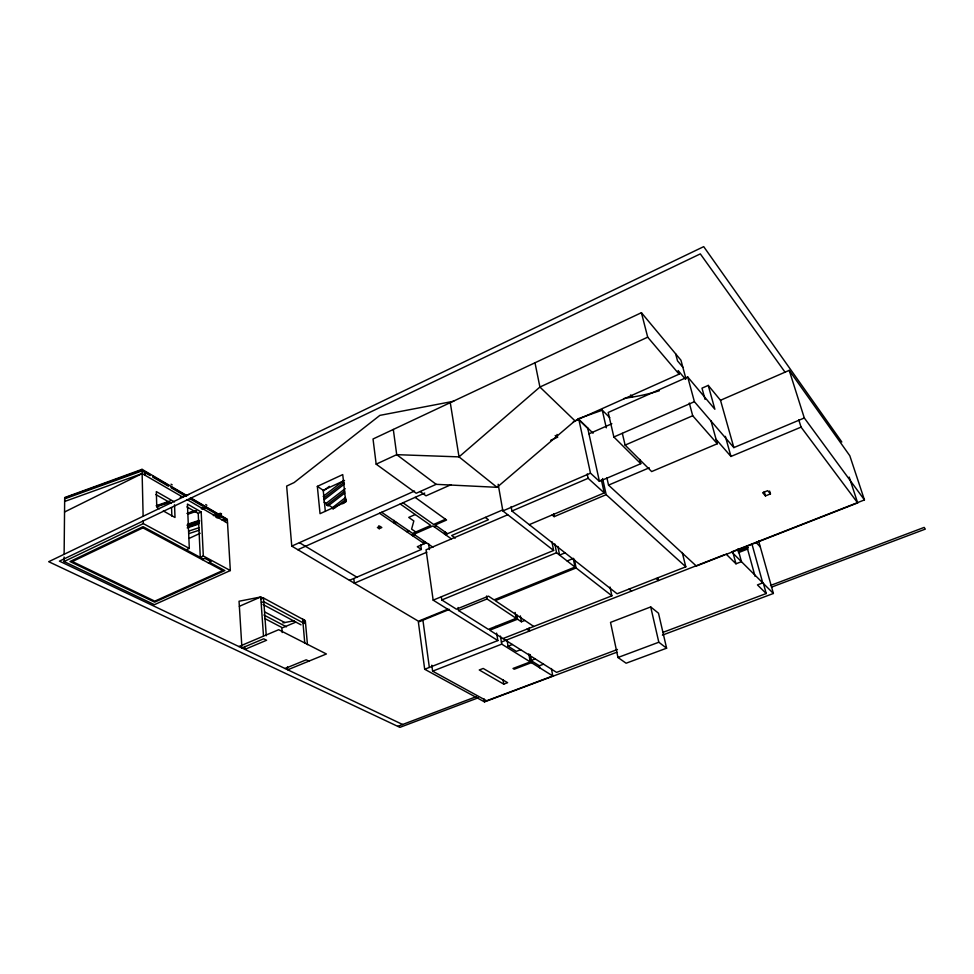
<?xml version="1.0" encoding="UTF-8"?>
<svg xmlns="http://www.w3.org/2000/svg" width="974" height="974" viewBox="0 0 974 974"><rect width="100%" height="100%" fill="white"/><g stroke="black" fill="none" stroke-linecap="round" stroke-linejoin="round"><path stroke-width="1.46" d="M190.575 497.751L227.307 519.252L230.327 570.545L154.416 604.671L64.053 561.535L64.101 557.031M64.126 554.036L64.686 497.544L142.034 469.334L186.643 495.449M206.865 505.287L205.794 504.52M685.952 378.813L680.948 360.21L641.416 312.703L373.03 438.994L376.171 464.16L416.227 493.258L436.169 484.334L497.032 487.317L574.964 420.817L679.097 374.162L678.135 370.558L685.428 379.178M323.405 490.981L329.358 486.343M323.173 496.411L343.591 480.559M323.806 498.079L343.968 482.434M324.025 499.869L344.455 484.029M345.186 488.644L326.047 503.461L326.74 505.068L328.092 505.956L344.833 493.002M326.74 505.068L344.699 491.176M345.539 497.531L332.451 507.637L333.145 509.256M334.338 508.331L346.245 499.138M342.811 503.692L346.379 500.94M64.54 512.007L142.143 473.559L183.051 497.276M64.053 561.535L143.312 523.61L189.309 548.423L187.434 504.057L201.192 511.983L203.31 555.971L230.327 570.545M186.935 506.918L198.221 513.395L201.192 511.983M189.151 538.403L200.157 533.277M317.341 486.379L342.738 474.594L345.758 501.975L320.032 513.675L317.341 486.379L323.21 490.275L325.34 511.423M186.253 549.847L189.309 548.423M679.097 374.162L647.698 337.174L539.913 387.043L459.022 456.879L396.71 454.663L376.171 464.16M323.21 490.275L344.516 480.438M203.31 555.971L200.279 557.372L198.221 513.395M202.178 559.587L204.893 558.346L211.066 561.657L208.339 562.899M453.774 401.227L379.884 415.374L294.111 482.58L286.648 486.087L291.762 546.11L414.571 491.03M573.309 421.827L578.812 419.368L593.081 433.211M297.837 549.713L424.725 493.063M705.079 399.389L701.986 388.163L708.244 385.4L714.879 409.263L687.717 376.975L608.202 412.452L613.864 436.997L640.782 463.697L599.424 481.363L590.488 473.181L578.812 419.368M450.938 484.723L426.015 495.827L420.171 491.566M550.639 440.309L557.554 437.229L556.982 434.441M588.966 433.856L611.855 423.739M379.215 528.699L381.845 527.531L380.018 526.313L377.376 527.482L379.215 528.699L378.849 525.729M396.552 522.429L394.421 523.367L394.032 520.36M415.228 514.528L408.727 517.401L413.828 520.956L411.6 529.113L415.788 531.974M613.864 436.997L694.401 401.702L733.848 447.602L804.305 417.98L864.449 499.918L731.62 551.905L773.393 593.47L662.393 635.133M406.548 531.609L408.654 530.684M239.361 606.303L260.728 596.977L263.589 598.486M445.495 519.252L433.613 524.426L402.956 502.779M708.244 385.4L720.504 400.277L789.22 370.363L849.815 455.759L864.449 499.918M411.807 535.176L433.016 525.936L451.327 538.829M412.793 535.846L414.887 534.933M433.99 526.617L436.145 525.68M625.113 445.106L692.709 415.74L717.29 443.754L651.655 471.562L625.113 445.106L622.349 433.357M422.643 542.53L424.725 541.629M443.694 533.448L445.824 532.534M426.417 542.786L417.298 546.718L421.365 549.446L349.471 580.334M502.779 509.877L445.362 534.629L444.911 531.67M498.164 484.261L502.864 510.924L590.488 473.181M511.131 506.59L511.934 511.021L588.126 478.307L604.245 492.917L529.247 524.657M507.697 514.783L426.052 549.799L433.162 600.142L497.848 640.563L424.688 669.26L418.37 622.057L449.464 609.383M426.843 552.185L354.341 583.219L353.854 578.799M606.912 477.881L608.531 485.125L649.244 467.824M295.731 622.167L281.839 628.047L282.192 632.54M238.886 646.553L278.686 629.703L326.387 653.98L287.732 669.795L287.488 666.776M241.929 648.002L263.686 638.81L266.596 640.247L244.876 649.402L244.681 646.395M552.124 514.978L554.157 516.646L606.181 494.67L685.806 566.819L617.09 593.775L511.934 511.021M716.097 439.42L730.963 456.453L801.066 427.123L857.668 502.901L696.337 566.04L608.531 485.125M261.166 598.913L263.43 597.963L304.01 619.927L304.351 623.518L263.723 601.664L261.458 602.614M433.162 600.142L553.622 550.456L551.917 541.69M441.782 599.96L556.556 552.733L574.977 567.075L494.025 599.862L488.473 596.149L456.416 609.188L441.782 599.96L441.356 597.001M565.078 552.842L559.587 555.095L557.895 546.463M285.017 668.505L306.213 659.812L308.904 661.139M447.979 609.14L418.406 621.205L291.762 546.11M567.136 560.975L572.578 558.747M458.084 607.52L458.535 610.528L487.049 598.949L521.394 621.777L524.779 620.438M502.961 638.554L611.879 595.82L576.097 567.952L495.23 600.666L533.789 626.465M770.458 493.891L767.682 490.665L762.642 492.71L765.454 495.912L770.458 493.891L769.63 491.042M501.403 642.024L724.011 554.888M738.268 551.308L748.069 547.485M738.389 551.26L748.093 547.473M432.614 671.159L501.756 644.131L530.233 661.894L513.042 668.468L514.272 669.211L531.451 662.649L552.782 675.956L486.635 700.781L432.614 671.159L431.799 665.193M738.414 552.648L747.837 548.959M507.064 640.295L508.063 646.188L512.385 644.508M726.093 554.072L735.979 563.8L741.445 561.681L737.963 548.873M520.64 649.707L516.342 651.375L508.063 646.188M650.705 606.936L610.528 622.386L617.966 657.499L626.112 663.221L666.606 648.197L658.485 613.194L650.705 606.936L658.814 642.231L666.606 648.197M535.237 658.923L531 660.542L529.941 654.565M529.868 659.836L539.34 665.766L543.553 664.171M503.741 684.138L507.6 682.677L483.201 668.456L479.269 669.978L503.741 684.138L503.01 679.669M397.733 726.336L476.481 696.58M770.483 585.471L924.156 527.409L925.3 529.113L771.53 587.139M478.21 697.81L399.9 727.359L48.7 561.706L703.703 246.641L841.828 442.001M617.479 649.463L556.568 672.377L489.739 630.215L517.523 619.208L516.756 614.801M662.807 632.418L766.221 593.531L763.373 583.316M424.688 669.26L484.504 701.901L616.846 652.227M617.966 657.499L658.814 642.231M64.686 497.982L142.058 469.992L149.923 474.582M64.674 498.846L142.07 470.88L150.13 475.568M64.649 501.464L142.143 473.559M577.789 418.893L602.273 410.212L609.785 417.651M156.12 505.774L170.28 500.88M180.202 497.458L188.7 494.512M156.777 506.31L169.513 501.914M158.652 506.066L168.563 502.645M187.02 513.371L194.179 510.948M201.338 508.525L205.636 507.064M187.471 513.615L196.054 510.705M201.788 508.757L206.086 507.308M188.092 514.138L196.687 511.228M202.409 509.292L206.707 507.844M187.751 524.195L199.122 520.384M213.33 515.636L220.441 513.261L221.488 513.87M186.947 525.181L199.731 520.907M215.364 515.684L221.049 513.785M190.222 524.45L197.332 522.076M215.802 515.916L221.488 514.016M187.58 526.703L198.964 522.904M216.033 517.218L220.294 515.794M188.019 526.922L199.402 523.135M216.472 517.45L220.733 516.025M187.215 527.908L198.599 524.122M217.08 517.961L221.342 516.549M189.053 531L199.098 527.677M222.072 520.055L224.945 519.105L225.091 521.65M189.114 533.533L199.195 530.209M282.874 622.873L294.185 620.779M402.615 724.486L59.426 561.134L700.318 253.885L784.886 371.971M264.599 618.453L281.839 627.463M263.93 615.008L286.429 626.83M264.965 612.074L284.798 622.556M262.956 604.489L301.039 624.858M203.383 559.039L143.044 526.654L69.982 561.535L154.683 602.163L224.86 570.557L209.556 562.351M159.383 508.757L156.777 507.296L156.327 491.59L174.431 501.951M163.291 510.936L175.003 517.486L174.541 504.776M155.864 494.561L171.4 503.4M186.984 499.552L227.526 523.062M152.748 477.102L168.502 486.257M171.132 487.791L185.571 496.192M189.504 498.481L202.629 506.115M205.258 507.649L218.383 515.283M221.013 516.817L227.38 520.518M152.553 476.116L168.295 485.283M170.913 486.805L186.655 495.985M190.6 498.274L203.712 505.92M206.342 507.454L227.332 519.678M171.047 484.188L172.191 484.857M299.444 542.676L356.861 577.156M458.535 610.528L488.351 629.338L516.171 618.307L515.149 612.427M495.729 626.416L497.117 627.293M323.977 502.109L326.497 503.753M329.029 505.396L332.804 507.868M526.861 629.18L529.6 630.994L529.065 628.011M379.507 513.249L424.335 543.687M381.662 512.287L412.599 533.362L430.764 525.449L400.241 503.984M413.901 534.263L432.943 547.23M447.492 533.703L435.171 524.998L446.579 520.031L415.119 497.349M455.272 538.074L451.668 535.53L488.424 519.726L485.344 517.401M436.169 484.334L396.71 454.663L393.313 429.449M502.864 510.924L553.622 550.456M497.032 487.317L459.022 456.879L450.268 402.652M629.046 589.087L631.529 591.096M656.135 578.459L658.546 580.516L657.852 577.594M574.964 420.817L539.913 387.043L534.994 362.778M578.252 419.161L587.979 428.597M766.221 593.531L757.443 584.899L762.752 582.89L752.001 544.21M756.104 542.494L760.28 546.877M630.58 394.957L632.503 397.027A177.67 129.688 -39.9 0 0 653.737 392.388M682.835 367.21L677.514 360.855L675.627 353.818M849.206 477.077L857.668 502.901M789.22 370.363L804.305 417.98M798.79 419.867L801.066 427.123M764.213 491.639L765.454 495.912M720.504 400.277L733.848 447.602M758.649 541.057L773.393 593.47M725.35 436.34L730.963 456.453M746.79 546.256L755.069 576.316M710.935 420.671L717.29 443.754M687.717 376.975L694.401 401.702M732.813 552.063L735.979 563.8M689.3 403.017L692.709 415.74M641.416 312.703L647.698 337.174M682.238 552.465L685.806 566.819M639.772 459.472L640.782 463.697M602.273 410.212L606.303 427.817M602.614 478.538L606.181 494.67M601.323 479.695L604.245 492.917M587.675 427.963L599.424 481.363M587.188 473.961L588.126 478.307M609.992 587.018L611.879 595.82M574.307 559.113L576.097 567.952M573.187 558.236L574.977 567.075M553.585 513.736L554.157 516.646M554.851 544.003L556.556 552.733M551.406 668.541L552.782 675.956M539.34 665.766L539.706 667.799M530.026 654.625L531.451 662.649M528.821 653.858L530.233 661.894M520.347 615.872L521.394 621.777M500.417 636.083L501.756 644.131M496.618 633.112L497.848 640.563M486.562 596.015L487.049 598.949M484.041 698.918L484.504 701.901M428.572 543.589L429.424 549.519M420.744 545.038L421.365 549.446M422.923 620.194L429.351 667.434M307.443 644.63L305.325 620.621L302.683 619.221L304.777 643.278M263.43 597.963L263.723 601.664M263.905 602.967L266.267 635.766M263.479 635.827L260.728 596.977L239.044 601.238L241.844 646.517M171.558 507.637L171.862 516.11M144.87 472.512L144.943 475.178M142.034 469.334L143.129 516.025M143.239 520.579L143.312 523.61M557.554 437.229A16.619 9.192 -12.2 0 1 555.18 435.5M623.677 398.646A192.146 160.99 -50.1 0 1 632.503 397.027M659.374 390.732A177.67 129.688 -39.9 0 1 654.869 392.072M142.935 527.859L72.356 561.535L154.793 601.153L222.656 570.569L142.935 527.859"/></g></svg>
